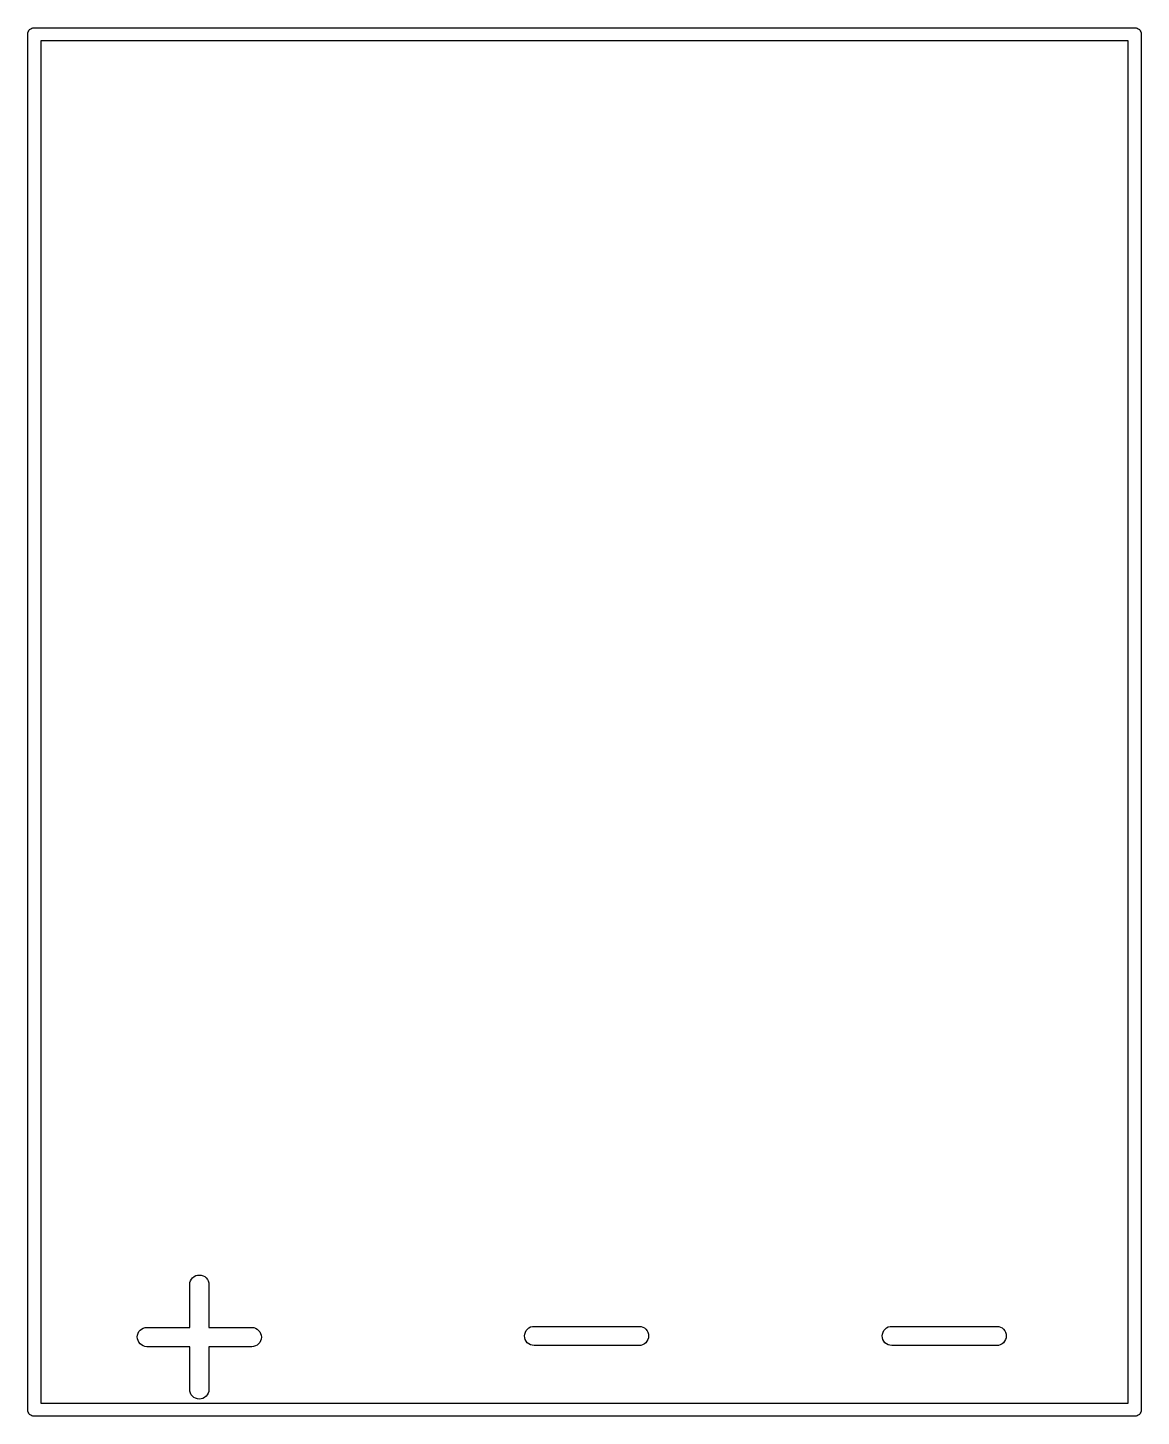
# Model space of a CAD drawing. Extents: x 128.5 to 185.2, y -118.7 to -64.4.
# Drawn here: x 148.02 to 158.3, y -118.68 to -105.86 of the extents above; entities that cross this region are included whole.
import ezdxf

# ---------------------------------------------------------------- set-up
doc = ezdxf.new("R2010")
doc.units = 0
doc.layers.add('BLACK', color=7, linetype='CONTINUOUS')

msp = doc.modelspace()

# ---------------------------------------------------------------- linework, layer by layer
at = {"layer": 'BLACK', "linetype": 'CONTINUOUS'}
for p, q in [((148.026, -105.895), (148.032, -105.885)), ((148.032, -105.885), (148.039, -105.875)), ((148.039, -105.875), (148.049, -105.868)), ((148.049, -105.868), (148.059, -105.862)), ((148.059, -105.862), (148.07, -105.859)), ((148.07, -105.859), (148.079, -105.858)), ((148.079, -105.858), (148.079, -105.858)), ((148.079, -105.858), (148.082, -105.858)), ((148.082, -105.858), (148.085, -105.858)), ((148.085, -105.858), (158.239, -105.858)), ((158.239, -105.858), (158.242, -105.858)), ((158.242, -105.858), (158.245, -105.858)), ((158.245, -105.858), (158.245, -105.858)), ((158.245, -105.858), (158.254, -105.859)), ((158.254, -105.859), (158.265, -105.862)), ((158.265, -105.862), (158.275, -105.868)), ((158.275, -105.868), (158.285, -105.875)), ((158.285, -105.875), (158.292, -105.885)), ((158.292, -105.885), (158.298, -105.895)), ((148.022, -105.918), (148.023, -105.906)), ((148.022, -105.921), (148.022, -105.918)), ((148.022, -118.615), (148.022, -105.921)), ((148.023, -105.906), (148.026, -105.895)), ((148.142, -105.978), (148.142, -118.558)), ((158.182, -105.978), (148.142, -105.978)), ((158.182, -118.558), (158.182, -105.978)), ((158.298, -105.895), (158.301, -105.906)), ((158.301, -105.906), (158.302, -105.918)), ((158.302, -105.918), (158.302, -105.921)), ((158.302, -105.921), (158.302, -118.615)), ((149.519, -117.444), (149.524, -117.428)), ((149.524, -117.428), (149.533, -117.413)), ((149.533, -117.413), (149.544, -117.399)), ((149.544, -117.399), (149.557, -117.389)), ((149.557, -117.389), (149.573, -117.38)), ((149.573, -117.38), (149.589, -117.376)), ((149.589, -117.376), (149.607, -117.374)), ((149.607, -117.374), (149.624, -117.376)), ((149.624, -117.376), (149.64, -117.381)), ((149.64, -117.381), (149.656, -117.389)), ((149.656, -117.389), (149.669, -117.4)), ((149.669, -117.4), (149.68, -117.414)), ((149.68, -117.414), (149.688, -117.429)), ((149.688, -117.429), (149.693, -117.446)), ((149.517, -117.462), (149.519, -117.444)), ((149.517, -117.463), (149.517, -117.462)), ((149.517, -117.858), (149.517, -117.463)), ((149.693, -117.446), (149.695, -117.463)), ((149.695, -117.463), (149.695, -117.858)), ((149.033, -117.946), (149.035, -117.929)), ((149.035, -117.929), (149.04, -117.912)), ((149.04, -117.912), (149.048, -117.897)), ((149.048, -117.897), (149.06, -117.884)), ((149.06, -117.884), (149.073, -117.873)), ((149.073, -117.873), (149.088, -117.865)), ((149.088, -117.865), (149.105, -117.86)), ((149.105, -117.86), (149.122, -117.858)), ((149.122, -117.858), (149.517, -117.858)), ((149.695, -117.858), (150.09, -117.858)), ((150.09, -117.858), (150.091, -117.858)), ((150.091, -117.858), (150.108, -117.86)), ((150.108, -117.86), (150.125, -117.865)), ((150.125, -117.865), (150.14, -117.873)), ((150.14, -117.873), (150.153, -117.885)), ((150.153, -117.885), (150.164, -117.898)), ((150.164, -117.898), (150.172, -117.913)), ((150.172, -117.913), (150.177, -117.93)), ((150.177, -117.93), (150.179, -117.947)), ((152.609, -117.936), (152.611, -117.919)), ((152.611, -117.953), (152.609, -117.936)), ((152.611, -117.919), (152.616, -117.902)), ((152.616, -117.902), (152.624, -117.887)), ((152.624, -117.887), (152.635, -117.873)), ((152.635, -117.873), (152.649, -117.862)), ((152.649, -117.862), (152.664, -117.854)), ((152.664, -117.854), (152.681, -117.849)), ((152.681, -117.849), (152.698, -117.848)), ((152.698, -117.848), (153.665, -117.848)), ((153.665, -117.848), (153.667, -117.848)), ((153.667, -117.848), (153.684, -117.85)), ((153.684, -117.85), (153.7, -117.855)), ((153.7, -117.855), (153.716, -117.863)), ((153.716, -117.863), (153.729, -117.874)), ((153.729, -117.874), (153.74, -117.888)), ((153.74, -117.888), (153.748, -117.903)), ((153.748, -117.903), (153.753, -117.92)), ((153.753, -117.92), (153.754, -117.937)), ((153.754, -117.937), (153.753, -117.954)), ((155.911, -117.936), (155.913, -117.919)), ((155.913, -117.953), (155.911, -117.936)), ((155.913, -117.919), (155.918, -117.902)), ((155.918, -117.902), (155.926, -117.887)), ((155.926, -117.887), (155.937, -117.873)), ((155.937, -117.873), (155.951, -117.862)), ((155.951, -117.862), (155.966, -117.854)), ((155.966, -117.854), (155.983, -117.849)), ((155.983, -117.849), (156, -117.848)), ((156, -117.848), (156.967, -117.848)), ((156.967, -117.848), (156.969, -117.848)), ((156.969, -117.848), (156.986, -117.85)), ((156.986, -117.85), (157.002, -117.855)), ((157.002, -117.855), (157.018, -117.863)), ((157.018, -117.863), (157.031, -117.874)), ((157.031, -117.874), (157.042, -117.888)), ((157.042, -117.888), (157.05, -117.903)), ((157.05, -117.903), (157.055, -117.92)), ((157.055, -117.92), (157.056, -117.937)), ((157.056, -117.937), (157.055, -117.954)), ((149.035, -117.963), (149.033, -117.946)), ((149.04, -117.98), (149.035, -117.963)), ((149.048, -117.995), (149.04, -117.98)), ((149.059, -118.009), (149.048, -117.995)), ((149.072, -118.02), (149.059, -118.009)), ((149.087, -118.028), (149.072, -118.02)), ((149.104, -118.034), (149.087, -118.028)), ((149.121, -118.036), (149.104, -118.034)), ((149.122, -118.036), (149.121, -118.036)), ((149.517, -118.036), (149.122, -118.036)), ((149.517, -118.431), (149.517, -118.036)), ((150.09, -118.036), (149.695, -118.036)), ((149.695, -118.036), (149.695, -118.431)), ((150.107, -118.034), (150.09, -118.036)), ((150.124, -118.029), (150.107, -118.034)), ((150.139, -118.021), (150.124, -118.029)), ((150.152, -118.01), (150.139, -118.021)), ((150.164, -117.996), (150.152, -118.01)), ((150.172, -117.981), (150.164, -117.996)), ((150.177, -117.965), (150.172, -117.981)), ((150.179, -117.947), (150.177, -117.965)), ((152.615, -117.97), (152.611, -117.953)), ((152.623, -117.985), (152.615, -117.97)), ((152.634, -117.999), (152.623, -117.985)), ((152.648, -118.01), (152.634, -117.999)), ((152.663, -118.018), (152.648, -118.01)), ((152.679, -118.023), (152.663, -118.018)), ((152.697, -118.025), (152.679, -118.023)), ((152.698, -118.025), (152.697, -118.025)), ((153.665, -118.025), (152.698, -118.025)), ((153.683, -118.024), (153.665, -118.025)), ((153.699, -118.019), (153.683, -118.024)), ((153.715, -118.011), (153.699, -118.019)), ((153.728, -118), (153.715, -118.011)), ((153.739, -117.986), (153.728, -118)), ((153.747, -117.971), (153.739, -117.986)), ((153.753, -117.954), (153.747, -117.971)), ((155.917, -117.97), (155.913, -117.953)), ((155.925, -117.985), (155.917, -117.97)), ((155.936, -117.999), (155.925, -117.985)), ((155.95, -118.01), (155.936, -117.999)), ((155.965, -118.018), (155.95, -118.01)), ((155.981, -118.023), (155.965, -118.018)), ((155.999, -118.025), (155.981, -118.023)), ((156, -118.025), (155.999, -118.025)), ((156.967, -118.025), (156, -118.025)), ((156.985, -118.024), (156.967, -118.025)), ((157.001, -118.019), (156.985, -118.024)), ((157.017, -118.011), (157.001, -118.019)), ((157.03, -118), (157.017, -118.011)), ((157.041, -117.986), (157.03, -118)), ((157.049, -117.971), (157.041, -117.986)), ((157.055, -117.954), (157.049, -117.971)), ((149.519, -118.448), (149.517, -118.431)), ((149.524, -118.464), (149.519, -118.448)), ((149.693, -118.449), (149.688, -118.466)), ((149.695, -118.432), (149.693, -118.449)), ((149.695, -118.431), (149.695, -118.432)), ((148.142, -118.558), (158.182, -118.558)), ((149.532, -118.48), (149.524, -118.464)), ((149.543, -118.493), (149.532, -118.48)), ((149.556, -118.504), (149.543, -118.493)), ((149.572, -118.512), (149.556, -118.504)), ((149.588, -118.518), (149.572, -118.512)), ((149.605, -118.519), (149.588, -118.518)), ((149.623, -118.518), (149.605, -118.519)), ((149.639, -118.513), (149.623, -118.518)), ((149.655, -118.505), (149.639, -118.513)), ((149.668, -118.494), (149.655, -118.505)), ((149.679, -118.481), (149.668, -118.494)), ((149.688, -118.466), (149.679, -118.481)), ((148.022, -118.618), (148.022, -118.615)), ((148.023, -118.63), (148.022, -118.618)), ((148.026, -118.641), (148.023, -118.63)), ((148.031, -118.65), (148.026, -118.641)), ((148.032, -118.651), (148.031, -118.65)), ((148.039, -118.661), (148.032, -118.651)), ((148.049, -118.668), (148.039, -118.661)), ((148.059, -118.674), (148.049, -118.668)), ((148.07, -118.677), (148.059, -118.674)), ((148.082, -118.678), (148.07, -118.677)), ((148.085, -118.678), (148.082, -118.678)), ((158.239, -118.678), (148.085, -118.678)), ((158.242, -118.678), (158.239, -118.678)), ((158.254, -118.677), (158.242, -118.678)), ((158.265, -118.674), (158.254, -118.677)), ((158.275, -118.668), (158.265, -118.674)), ((158.285, -118.661), (158.275, -118.668)), ((158.292, -118.651), (158.285, -118.661)), ((158.298, -118.641), (158.292, -118.651)), ((158.301, -118.63), (158.298, -118.641)), ((158.302, -118.621), (158.301, -118.63)), ((158.302, -118.615), (158.302, -118.618)), ((158.302, -118.618), (158.302, -118.621)), ((158.302, -118.621), (158.302, -118.621))]:
    msp.add_line(p, q, dxfattribs=at)

doc.saveas('drawing.dxf')
